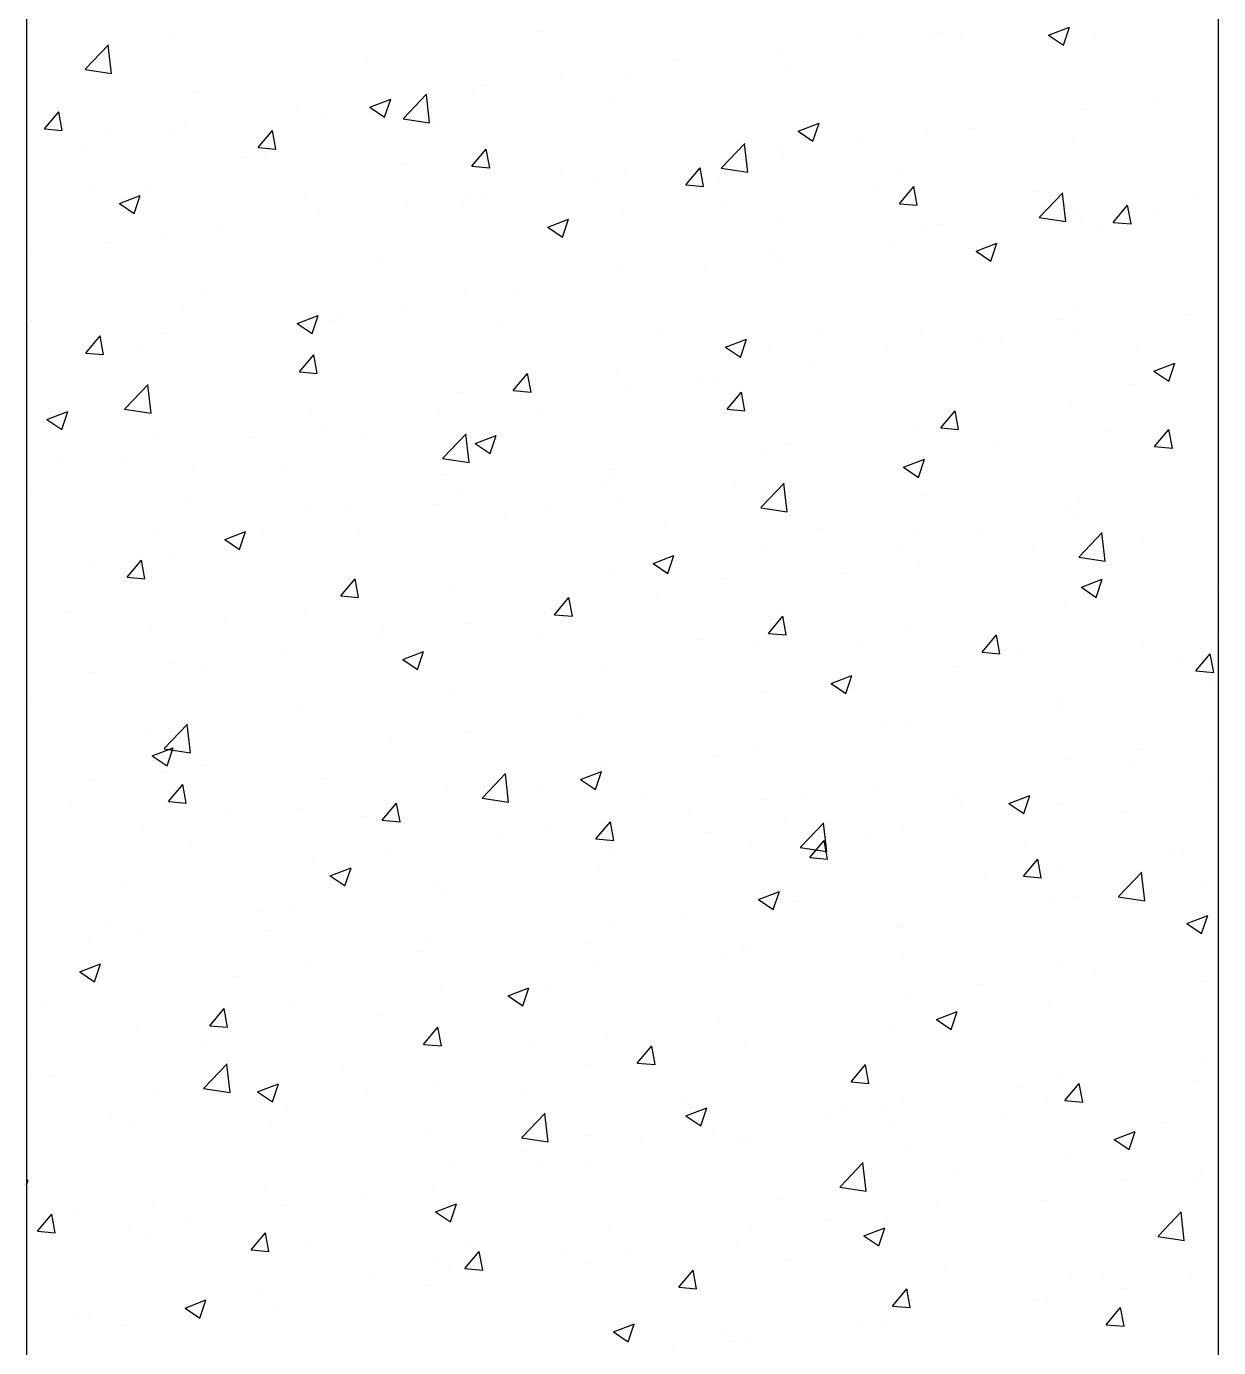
# Model space of a CAD drawing. Header units: millimetres. Extents: x 331487 to 517269, y 198509 to 399936.
# Drawn here: x 419945.7 to 420345.7, y 391562.7 to 392005.9 of the extents above; entities that cross this region are included whole.
import ezdxf

# ---------------------------------------------------------------- set-up
doc = ezdxf.new("R2010")
doc.units = ezdxf.units.MM
doc.header["$MEASUREMENT"] = 0
doc.layers.add('COLUMN', color=6, linetype='Continuous')

msp = doc.modelspace()

# ---------------------------------------------------------------- linework, layer by layer
at = {"layer": 'COLUMN'}
for p, q in [((419945.71, 399936.48), (419945.71, 381283.05)), ((420345.71, 381283.05), (420345.71, 399936.48))]:
    msp.add_line(p, q, dxfattribs=at)
at = {"layer": 'COLUMN', "color": 2, "linetype": 'Continuous'}
for p, q in [((420118.39, 392004.23), (420118.39, 392004.23)), ((420288.66, 392003.04), (420295.67, 392005.73)), ((420293.63, 391999.68), (420295.66, 392005.73)), ((419965.47, 391991.61), (419973.25, 391999.73)), ((419974.27, 391990.14), (419973.16, 391999.64)), ((419994.86, 392002.87), (419994.86, 392002.87)), ((420225.89, 392002.84), (420225.89, 392002.84)), ((420249.29, 392003.96), (420249.29, 392003.96)), ((420251.04, 392004), (420251.04, 392004)), ((420258.99, 392002.29), (420258.99, 392002.29)), ((420288.66, 392003.04), (420293.64, 391999.68)), ((420304.42, 392001.75), (420304.42, 392001.75)), ((420198.78, 391997.56), (420198.78, 391997.56)), ((419965.38, 391991.52), (419974.27, 391990.14)), ((420060.07, 391994.22), (420060.07, 391994.22)), ((420162.73, 391994.52), (420162.73, 391994.52)), ((420200.67, 391992.28), (420200.67, 391992.28)), ((420124.86, 391989.54), (420124.86, 391989.54)), ((420147.44, 391990.52), (420147.44, 391990.52)), ((420001.75, 391984.21), (420001.75, 391984.21)), ((420072.19, 391975.06), (420079.98, 391983.18)), ((420080.99, 391973.59), (420079.89, 391983.09)), ((420095.5, 391983.02), (420095.5, 391983.02)), ((420099.82, 391986.24), (420099.82, 391986.24)), ((420142.35, 391982.27), (420142.35, 391982.27)), ((420036.67, 391977.93), (420036.67, 391977.93)), ((420060.93, 391978.79), (420067.93, 391981.48)), ((420060.93, 391978.79), (420065.9, 391975.44)), ((420065.9, 391975.44), (420067.93, 391981.48)), ((420300.02, 391978.17), (420300.02, 391978.17)), ((420325.64, 391979.99), (420325.64, 391979.99)), ((419951.73, 391971.55), (419956.55, 391977.3)), ((419957.7, 391971.02), (419956.55, 391977.29)), ((420044.99, 391976.62), (420044.99, 391976.62)), ((420072.1, 391974.97), (420080.99, 391973.59)), ((420204.64, 391970.79), (420211.64, 391973.47)), ((420209.61, 391967.43), (420211.64, 391973.47)), ((419951.73, 391971.55), (419957.71, 391971.03)), ((419973.76, 391969.65), (419973.76, 391969.65)), ((419993.65, 391969.58), (419993.65, 391969.58)), ((419998.8, 391972.94), (419998.8, 391972.94)), ((420023.46, 391965.28), (420028.28, 391971.02)), ((420029.43, 391964.75), (420028.27, 391971.02)), ((420084.03, 391972.26), (420084.03, 391972.26)), ((420204.64, 391970.79), (420209.62, 391967.43)), ((420248.08, 391970.67), (420248.08, 391970.67)), ((420262.49, 391971.68), (420262.49, 391971.68)), ((419964.66, 391964.18), (419964.66, 391964.18)), ((420023.46, 391965.28), (420029.43, 391964.76)), ((420095.18, 391959), (420100, 391964.75)), ((420101.16, 391958.47), (420100, 391964.74)), ((420178.91, 391958.51), (420186.7, 391966.63)), ((420187.72, 391957.04), (420186.61, 391966.54)), ((420197.57, 391964.27), (420197.57, 391964.27)), ((420224.61, 391966.69), (420224.61, 391966.69)), ((420297.18, 391967.3), (420297.18, 391967.3)), ((420018.04, 391961.92), (420018.04, 391961.92)), ((420025.72, 391962.25), (420025.72, 391962.25)), ((420199.58, 391963.4), (420199.58, 391963.4)), ((420071.42, 391959.67), (420071.42, 391959.67)), ((420095.18, 391959), (420101.16, 391958.48)), ((420124.8, 391957.41), (420124.8, 391957.41)), ((420146.22, 391957.23), (420146.22, 391957.23)), ((420166.91, 391952.73), (420171.73, 391958.47)), ((420172.88, 391952.2), (420171.73, 391958.47)), ((420178.82, 391958.42), (420187.72, 391957.04)), ((420238.86, 391957.29), (420238.86, 391957.29)), ((419967.4, 391952.24), (419967.4, 391952.24)), ((420136.42, 391955.08), (420136.42, 391955.08)), ((420166.91, 391952.73), (420172.89, 391952.21)), ((420178.18, 391955.16), (420178.18, 391955.16)), ((420231.57, 391952.9), (420231.57, 391952.9)), ((420238.63, 391946.45), (420243.46, 391952.2)), ((420244.61, 391945.92), (420243.45, 391952.19)), ((419976.91, 391946.54), (419983.91, 391949.23)), ((419976.91, 391946.54), (419981.88, 391943.19)), ((419981.88, 391943.18), (419983.9, 391949.23)), ((419985.74, 391950.75), (419985.74, 391950.75)), ((420039.12, 391948.49), (420039.12, 391948.49)), ((420073.52, 391946.8), (420073.52, 391946.8)), ((420094.29, 391949.73), (420094.29, 391949.73)), ((420098.55, 391950.1), (420098.55, 391950.1)), ((420180.54, 391947.27), (420180.54, 391947.27)), ((420238.63, 391946.45), (420244.61, 391945.93)), ((420284.95, 391950.65), (420284.95, 391950.65)), ((420285.64, 391941.96), (420293.43, 391950.08)), ((420294.44, 391940.49), (420293.34, 391949.98)), ((420338.33, 391948.39), (420338.33, 391948.39)), ((420043.77, 391943.33), (420043.77, 391943.33)), ((420092.5, 391946.24), (420092.5, 391946.24)), ((420145.89, 391943.98), (420145.89, 391943.98)), ((420298.8, 391944.88), (420298.8, 391944.88)), ((420310.36, 391940.18), (420315.18, 391945.92)), ((420316.33, 391939.65), (420315.18, 391945.92)), ((420324.37, 391943.85), (420324.37, 391943.85)), ((420010.36, 391938.49), (420010.36, 391938.49)), ((420120.62, 391938.53), (420127.62, 391941.22)), ((420120.62, 391938.53), (420125.59, 391935.18)), ((420125.59, 391935.18), (420127.62, 391941.22)), ((420199.27, 391941.73), (420199.27, 391941.73)), ((420252.65, 391939.47), (420252.65, 391939.47)), ((420285.55, 391941.86), (420294.44, 391940.48)), ((420299.34, 391940.55), (420299.34, 391940.55)), ((420310.36, 391940.18), (420316.34, 391939.66)), ((419972.49, 391933.5), (419972.49, 391933.5)), ((419992.43, 391936.29), (419992.43, 391936.29)), ((420122.23, 391937.26), (420122.23, 391937.26)), ((420246.86, 391937.38), (420246.86, 391937.38)), ((420264.33, 391930.52), (420271.34, 391933.21)), ((420269.3, 391927.17), (420271.33, 391933.21)), ((420306.03, 391937.21), (420306.03, 391937.21)), ((419947.46, 391930.21), (419947.46, 391930.21)), ((420196.35, 391930.98), (420196.35, 391930.98)), ((420236.18, 391932.24), (420236.18, 391932.24)), ((420264.33, 391930.52), (420269.31, 391927.17)), ((420063.91, 391927.25), (420063.91, 391927.25)), ((420198.31, 391927.25), (420198.31, 391927.25)), ((420145.01, 391923.94), (420145.01, 391923.94)), ((420173.27, 391923.96), (420173.27, 391923.96)), ((420005.59, 391917.24), (420005.59, 391917.24)), ((420093.07, 391916.44), (420093.07, 391916.44)), ((420110.12, 391915.64), (420110.12, 391915.64)), ((419998.14, 391911.09), (419998.14, 391911.09)), ((420297.58, 391911.59), (420297.58, 391911.59)), ((419947.27, 391907.23), (419947.27, 391907.23)), ((420036.6, 391906.28), (420043.6, 391908.97)), ((420041.57, 391902.92), (420043.59, 391908.97)), ((420042.56, 391910.04), (420042.56, 391910.04)), ((420047.21, 391907.36), (420047.21, 391907.36)), ((420051.52, 391908.84), (420051.52, 391908.84)), ((420072.24, 391910.66), (420072.24, 391910.66)), ((420104.91, 391906.58), (420104.91, 391906.58)), ((420293.05, 391907.63), (420293.05, 391907.63)), ((420335.94, 391909.39), (420335.94, 391909.39)), ((419965.61, 391896.33), (419970.43, 391902.08)), ((419991.21, 391903), (419991.21, 391903)), ((420036.6, 391906.28), (420041.57, 391902.92)), ((420158.29, 391904.33), (420158.29, 391904.33)), ((420245.65, 391904.1), (420245.65, 391904.1)), ((420298.06, 391904.41), (420298.06, 391904.41)), ((419971.58, 391895.8), (419970.42, 391902.07)), ((419984.06, 391899.05), (419984.06, 391899.05)), ((420180.31, 391898.27), (420187.31, 391900.96)), ((420180.31, 391898.27), (420185.29, 391894.92)), ((420185.28, 391894.91), (420187.31, 391900.96)), ((420195.14, 391897.69), (420195.14, 391897.69)), ((420211.67, 391902.07), (420211.67, 391902.07)), ((420265.05, 391899.82), (420265.05, 391899.82)), ((420273.03, 391901.11), (420273.03, 391901.11)), ((419946.18, 391894.06), (419946.18, 391894.06)), ((419965.61, 391896.33), (419971.58, 391895.81)), ((420037.33, 391890.06), (420042.15, 391895.8)), ((420043.31, 391889.53), (420042.15, 391895.8)), ((420234.73, 391897.62), (420234.73, 391897.62)), ((420318.44, 391897.56), (420318.44, 391897.56)), ((420037.33, 391890.06), (420043.31, 391889.54)), ((420109.06, 391883.78), (420113.88, 391889.53)), ((420115.03, 391883.25), (420113.87, 391889.52)), ((420143.79, 391890.65), (420143.79, 391890.65)), ((420209.87, 391892.8), (420209.87, 391892.8)), ((420324.02, 391890.26), (420331.03, 391892.95)), ((420324.02, 391890.26), (420329, 391886.91)), ((420328.99, 391886.91), (420331.02, 391892.95)), ((419978.72, 391877.65), (419986.51, 391885.77)), ((419987.53, 391876.18), (419986.42, 391885.68)), ((420146.97, 391884.52), (420146.97, 391884.52)), ((420172, 391887.81), (420172, 391887.81)), ((420176.42, 391887.61), (420176.42, 391887.61)), ((420317.01, 391885.67), (420317.01, 391885.67)), ((420091.85, 391883.15), (420091.85, 391883.15)), ((420109.06, 391883.78), (420115.03, 391883.26)), ((420180.78, 391877.51), (420185.6, 391883.25)), ((420186.76, 391876.98), (420185.6, 391883.25)), ((419952.58, 391874.03), (419959.58, 391876.71)), ((419957.55, 391870.67), (419959.57, 391876.71)), ((419978.63, 391877.56), (419987.53, 391876.18)), ((420041.34, 391876.75), (420041.34, 391876.75)), ((420083.81, 391876.2), (420083.81, 391876.2)), ((420118.1, 391877.6), (420118.1, 391877.6)), ((420180.78, 391877.51), (420186.76, 391876.99)), ((420252.51, 391871.23), (420257.33, 391876.98)), ((420258.48, 391870.7), (420257.33, 391876.97)), ((420258.7, 391875.66), (420258.7, 391875.66)), ((420296.37, 391878.3), (420296.37, 391878.3)), ((419952.58, 391874.03), (419957.55, 391870.67)), ((420045.94, 391871.22), (420045.94, 391871.22)), ((420252.51, 391871.23), (420258.49, 391870.71)), ((419990, 391869.71), (419990, 391869.71)), ((420020.9, 391867.92), (420020.9, 391867.92)), ((420059.78, 391867.59), (420059.78, 391867.59)), ((420085.45, 391861.1), (420093.24, 391869.22)), ((420094.25, 391859.63), (420093.15, 391869.12)), ((420096.29, 391866.02), (420103.29, 391868.71)), ((420101.26, 391862.66), (420103.29, 391868.7)), ((420244.43, 391870.81), (420244.43, 391870.81)), ((420309.63, 391869.95), (420309.63, 391869.95)), ((420324.24, 391864.96), (420329.06, 391870.7)), ((420330.21, 391864.43), (420329.05, 391870.7)), ((420096.29, 391866.02), (420101.26, 391862.66)), ((420193.92, 391864.4), (420193.92, 391864.4)), ((420200.38, 391865.65), (420200.38, 391865.65)), ((420271.76, 391864.97), (420271.76, 391864.97)), ((420324.24, 391864.96), (420330.21, 391864.44)), ((419957.75, 391859.6), (419957.75, 391859.6)), ((419978.67, 391859.99), (419978.67, 391859.99)), ((420085.36, 391861), (420094.25, 391859.62)), ((420240, 391858.01), (420247, 391860.7)), ((420240, 391858.01), (420244.98, 391854.65)), ((420244.97, 391854.65), (420247, 391860.7)), ((420246.72, 391861.67), (420246.72, 391861.67)), ((420001.46, 391857.58), (420001.46, 391857.58)), ((420032.05, 391857.74), (420032.05, 391857.74)), ((420085.43, 391855.48), (420085.43, 391855.48)), ((420142.06, 391855.64), (420142.06, 391855.64)), ((420142.58, 391857.36), (420142.58, 391857.36)), ((420183.57, 391853.36), (420183.57, 391853.36)), ((420090.64, 391849.87), (420090.64, 391849.87)), ((420138.82, 391853.23), (420138.82, 391853.23)), ((420192.17, 391844.55), (420199.96, 391852.66)), ((420192.2, 391850.97), (420192.2, 391850.97)), ((420200.97, 391843.07), (420199.87, 391852.57)), ((419946.37, 391848.82), (419946.37, 391848.82)), ((419999.75, 391846.56), (419999.75, 391846.56)), ((420083.74, 391845.63), (420083.74, 391845.63)), ((420120.66, 391845.07), (420120.66, 391845.07)), ((420145.69, 391848.37), (420145.69, 391848.37)), ((420245.58, 391848.72), (420245.58, 391848.72)), ((420295.15, 391845.01), (420295.15, 391845.01)), ((420298.96, 391846.46), (420298.96, 391846.46)), ((420040.13, 391843.46), (420040.13, 391843.46)), ((420053.14, 391844.31), (420053.14, 391844.31)), ((420106.52, 391842.05), (420106.52, 391842.05)), ((420192.08, 391844.45), (420200.98, 391843.07)), ((420296.89, 391840.67), (420296.89, 391840.67)), ((419988.78, 391836.42), (419988.78, 391836.42)), ((420012.27, 391833.76), (420019.27, 391836.45)), ((420017.24, 391830.41), (420019.26, 391836.45)), ((420025.42, 391835.62), (420025.42, 391835.62)), ((420057.5, 391836.76), (420057.5, 391836.76)), ((420159.9, 391839.79), (420159.9, 391839.79)), ((420213.28, 391837.54), (420213.28, 391837.54)), ((420243.21, 391837.52), (420243.21, 391837.52)), ((420298.9, 391827.99), (420306.68, 391836.11)), ((420307.7, 391826.52), (420306.59, 391836.02)), ((420012.27, 391833.76), (420017.24, 391830.41)), ((420019.63, 391831.77), (420019.63, 391831.77)), ((420266.66, 391835.28), (420266.66, 391835.28)), ((420320.05, 391833.03), (420320.05, 391833.03)), ((419979.48, 391821.12), (419984.3, 391826.86)), ((419985.45, 391820.58), (419984.3, 391826.85)), ((419994.6, 391828.48), (419994.6, 391828.48)), ((420155.98, 391825.76), (420162.98, 391828.44)), ((420160.95, 391822.4), (420162.98, 391828.44)), ((420192.7, 391831.11), (420192.7, 391831.11)), ((420238.57, 391830.66), (420238.57, 391830.66)), ((420283.32, 391830.51), (420283.32, 391830.51)), ((420298.81, 391827.9), (420307.7, 391826.52)), ((419967.1, 391825.61), (419967.1, 391825.61)), ((420141.36, 391824.07), (420141.36, 391824.07)), ((420155.98, 391825.76), (420160.95, 391822.4)), ((420245.45, 391825.53), (420245.45, 391825.53)), ((419979.48, 391821.12), (419985.46, 391820.59)), ((420051.21, 391814.84), (420056.03, 391820.59)), ((420057.18, 391814.31), (420056.02, 391820.58)), ((420180.25, 391820.65), (420180.25, 391820.65)), ((420220.41, 391822.23), (420220.41, 391822.23)), ((420299.69, 391817.75), (420306.69, 391820.43)), ((420304.66, 391814.39), (420306.69, 391820.43)), ((420345.28, 391818.77), (420345.28, 391818.77)), ((420051.21, 391814.84), (420057.18, 391814.32)), ((420089.42, 391816.58), (420089.42, 391816.58)), ((420122.93, 391808.57), (420127.75, 391814.31)), ((420128.91, 391808.03), (420127.75, 391814.3)), ((420157.26, 391813.92), (420157.26, 391813.92)), ((420299.69, 391817.75), (420304.67, 391814.39)), ((419958.77, 391809.16), (419958.77, 391809.16)), ((420038.91, 391810.17), (420038.91, 391810.17)), ((420121.93, 391810.63), (420121.93, 391810.63)), ((420293.94, 391811.72), (420293.94, 391811.72)), ((420012.16, 391806.91), (420012.16, 391806.91)), ((420065.54, 391804.65), (420065.54, 391804.65)), ((420094.35, 391805.63), (420094.35, 391805.63)), ((420119.39, 391808.93), (420119.39, 391808.93)), ((420122.93, 391808.57), (420128.91, 391808.04)), ((420194.66, 391802.29), (420199.48, 391808.04)), ((420200.63, 391801.76), (420199.48, 391808.03)), ((419987.57, 391803.13), (419987.57, 391803.13)), ((420063.61, 391800.62), (420063.61, 391800.62)), ((420118.92, 391802.4), (420118.92, 391802.4)), ((420172.3, 391800.14), (420172.3, 391800.14)), ((420194.66, 391802.29), (420200.64, 391801.77)), ((420242, 391804.23), (420242, 391804.23)), ((420266.38, 391796.01), (420271.21, 391801.76)), ((420272.36, 391795.48), (420271.2, 391801.75)), ((420345.2, 391802.68), (420345.2, 391802.68)), ((420031.2, 391797.32), (420031.2, 391797.32)), ((420071.96, 391793.5), (420078.96, 391796.19)), ((420076.93, 391790.15), (420078.95, 391796.19)), ((420191.49, 391797.83), (420191.49, 391797.83)), ((420225.68, 391797.89), (420225.68, 391797.89)), ((420266.38, 391796.01), (420272.36, 391795.49)), ((420320.17, 391799.38), (420320.17, 391799.38)), ((419993.32, 391792.33), (419993.32, 391792.33)), ((420071.96, 391793.5), (420076.93, 391790.15)), ((420279.07, 391795.63), (420279.07, 391795.63)), ((420332.45, 391793.37), (420332.45, 391793.37)), ((420338.11, 391789.74), (420342.93, 391795.48)), ((420344.08, 391789.21), (420342.93, 391795.48)), ((419968.29, 391789.04), (419968.29, 391789.04)), ((420005.29, 391790.61), (420005.29, 391790.61)), ((420140.14, 391790.78), (420140.14, 391790.78)), ((420215.67, 391785.49), (420222.67, 391788.18)), ((420220.64, 391782.14), (420222.67, 391788.18)), ((420257.01, 391791.07), (420257.01, 391791.07)), ((420338.11, 391789.74), (420344.09, 391789.22)), ((420088.21, 391783.29), (420088.21, 391783.29)), ((420194.11, 391782.79), (420194.11, 391782.79)), ((420215.67, 391785.49), (420220.64, 391782.14)), ((420219.14, 391786.08), (420219.14, 391786.08)), ((420344.06, 391785.48), (420344.06, 391785.48)), ((419946.97, 391780.6), (419946.97, 391780.6)), ((420292.72, 391778.44), (420292.72, 391778.44)), ((420292.76, 391781), (420292.76, 391781)), ((420037.69, 391776.88), (420037.69, 391776.88)), ((420130.95, 391774.47), (420130.95, 391774.47)), ((419986.35, 391769.84), (419986.35, 391769.84)), ((419991.98, 391763.69), (419999.77, 391771.8)), ((420000.78, 391762.21), (419999.68, 391771.71)), ((420093.08, 391769.49), (420093.08, 391769.49)), ((420234.44, 391770.99), (420234.44, 391770.99)), ((420240.78, 391770.94), (420240.78, 391770.94)), ((420068.05, 391766.19), (420068.05, 391766.19)), ((419987.93, 391761.25), (419994.94, 391763.94)), ((419987.94, 391761.25), (419992.91, 391757.89)), ((419991.89, 391763.59), (420000.78, 391762.21)), ((419992.9, 391757.89), (419994.93, 391763.94)), ((420176.12, 391760.98), (420176.12, 391760.98)), ((420190.27, 391764.54), (420190.27, 391764.54)), ((420318.9, 391763.24), (420318.9, 391763.24)), ((419992.68, 391755.81), (419992.68, 391755.81)), ((420004.89, 391757.88), (420004.89, 391757.88)), ((420131.65, 391753.24), (420138.65, 391755.93)), ((420136.62, 391749.88), (420138.64, 391755.93)), ((420138.93, 391757.5), (420138.93, 391757.5)), ((420293.86, 391759.94), (420293.86, 391759.94)), ((420316.72, 391759.04), (420316.72, 391759.04)), ((419967.02, 391752.89), (419967.02, 391752.89)), ((419993.36, 391745.9), (419998.18, 391751.64)), ((419999.33, 391745.37), (419998.17, 391751.63)), ((420046.06, 391753.55), (420046.06, 391753.55)), ((420098.71, 391747.13), (420106.49, 391755.25)), ((420107.51, 391745.66), (420106.4, 391755.16)), ((420131.65, 391753.24), (420136.62, 391749.89)), ((420230.71, 391751.63), (420230.71, 391751.63)), ((420342.85, 391752.19), (420342.85, 391752.19)), ((420086.99, 391750), (420086.99, 391750)), ((420098.62, 391747.04), (420107.51, 391745.66)), ((420099.45, 391751.3), (420099.45, 391751.3)), ((420117.8, 391750.97), (420117.8, 391750.97)), ((420152.83, 391749.04), (420152.83, 391749.04)), ((420258.4, 391749.03), (420258.4, 391749.03)), ((420275.36, 391745.23), (420282.36, 391747.92)), ((420280.33, 391741.88), (420282.36, 391747.92)), ((419960.38, 391744.63), (419960.38, 391744.63)), ((419993.36, 391745.9), (419999.33, 391745.37)), ((420036.48, 391743.6), (420036.48, 391743.6)), ((420065.08, 391739.62), (420069.9, 391745.37)), ((420071.06, 391739.09), (420069.9, 391745.36)), ((420167.8, 391743.35), (420167.8, 391743.35)), ((420192.83, 391746.64), (420192.83, 391746.64)), ((420206.21, 391746.79), (420206.21, 391746.79)), ((420259.59, 391744.53), (420259.59, 391744.53)), ((420275.36, 391745.23), (420280.34, 391741.88)), ((420291.5, 391745.15), (420291.5, 391745.15)), ((420013.77, 391742.38), (420013.77, 391742.38)), ((420059.48, 391740.96), (420059.48, 391740.96)), ((420065.08, 391739.62), (420071.06, 391739.1)), ((420067.15, 391740.12), (420067.15, 391740.12)), ((420136.81, 391733.35), (420141.63, 391739.09)), ((420142.78, 391732.82), (420141.63, 391739.08)), ((420200.08, 391739.02), (420200.08, 391739.02)), ((420205.43, 391730.58), (420213.22, 391738.7)), ((420214.23, 391729.11), (420213.13, 391738.61)), ((420312.98, 391742.28), (420312.98, 391742.28)), ((419985.13, 391736.55), (419985.13, 391736.55)), ((420104.65, 391735.03), (420104.65, 391735.03)), ((420120.53, 391737.86), (420120.53, 391737.86)), ((420173.91, 391735.61), (420173.91, 391735.61)), ((420239.57, 391737.65), (420239.57, 391737.65)), ((420001.16, 391730.95), (420001.16, 391730.95)), ((420066.77, 391730.05), (420066.77, 391730.05)), ((420136.81, 391733.35), (420142.79, 391732.82)), ((420189.06, 391731.25), (420189.06, 391731.25)), ((420205.34, 391730.49), (420214.23, 391729.11)), ((420208.53, 391727.07), (420213.35, 391732.82)), ((420214.51, 391726.54), (420213.35, 391732.81)), ((420227.3, 391733.35), (420227.3, 391733.35)), ((420280.68, 391731.1), (420280.68, 391731.1)), ((420041.74, 391726.75), (420041.74, 391726.75)), ((420141.76, 391729.01), (420141.76, 391729.01)), ((420208.53, 391727.07), (420214.51, 391726.55)), ((420280.26, 391720.8), (420285.08, 391726.54)), ((420286.23, 391720.26), (420285.08, 391726.53)), ((420330.46, 391728.78), (420330.46, 391728.78)), ((420334.06, 391728.84), (420334.06, 391728.84)), ((420047.63, 391720.99), (420054.63, 391723.68)), ((420047.63, 391720.99), (420052.6, 391717.63)), ((420052.59, 391717.63), (420054.62, 391723.67)), ((420137.71, 391724.21), (420137.71, 391724.21)), ((420267.56, 391720.5), (420267.56, 391720.5)), ((420280.26, 391720.8), (420286.24, 391720.27)), ((420292.59, 391723.8), (420292.59, 391723.8)), ((420312.15, 391714.03), (420319.94, 391722.15)), ((420320.96, 391712.56), (420319.85, 391722.06)), ((419978.58, 391718.44), (419978.58, 391718.44)), ((420083.45, 391719), (420083.45, 391719)), ((420085.77, 391716.71), (420085.77, 391716.71)), ((420341.63, 391718.9), (420341.63, 391718.9)), ((420191.34, 391712.98), (420198.34, 391715.67)), ((420191.34, 391712.98), (420196.31, 391709.62)), ((420196.31, 391709.62), (420198.34, 391715.67)), ((420204.4, 391712.19), (420204.4, 391712.19)), ((420290.29, 391711.86), (420290.29, 391711.86)), ((420296.59, 391714.04), (420296.59, 391714.04)), ((420312.06, 391713.94), (420320.96, 391712.56)), ((420025.13, 391708.99), (420025.13, 391708.99)), ((420035.26, 391710.31), (420035.26, 391710.31)), ((420166.53, 391707.2), (420166.53, 391707.2)), ((420335.05, 391704.97), (420342.05, 391707.66)), ((420340.02, 391701.61), (420342.05, 391707.66)), ((419972.79, 391704.98), (419972.79, 391704.98)), ((419983.92, 391703.27), (419983.92, 391703.27)), ((420026.17, 391702.72), (420026.17, 391702.72)), ((420141.49, 391703.91), (420141.49, 391703.91)), ((420238.27, 391704.03), (420238.27, 391704.03)), ((420238.35, 391704.36), (420238.35, 391704.36)), ((420335.05, 391704.97), (420340.03, 391701.61)), ((419966.81, 391698.98), (419966.81, 391698.98)), ((420079.55, 391700.47), (420079.55, 391700.47)), ((420132.93, 391698.21), (420132.93, 391698.21)), ((420078.34, 391695.59), (420078.34, 391695.59)), ((420179.95, 391694.02), (420179.95, 391694.02)), ((420186.32, 391695.96), (420186.32, 391695.96)), ((420187.84, 391697.96), (420187.84, 391697.96)), ((419963.6, 391688.73), (419970.61, 391691.42)), ((419968.57, 391685.38), (419970.6, 391691.42)), ((420040.47, 391690.61), (420040.47, 391690.61)), ((420136.5, 391690.92), (420136.5, 391690.92)), ((420239.7, 391693.7), (420239.7, 391693.7)), ((420293.08, 391691.44), (420293.08, 391691.44)), ((420304.16, 391689.34), (420304.16, 391689.34)), ((419963.6, 391688.73), (419968.58, 391685.38)), ((420015.43, 391687.31), (420015.43, 391687.31)), ((420340.42, 391685.61), (420340.42, 391685.61)), ((420084.56, 391683.42), (420084.56, 391683.42)), ((420107.32, 391680.73), (420114.32, 391683.41)), ((420107.32, 391680.73), (420112.29, 391677.37)), ((420112.29, 391677.37), (420114.31, 391683.41)), ((420121.64, 391684.01), (420121.64, 391684.01)), ((420241.25, 391681.06), (420241.25, 391681.06)), ((420266.28, 391684.36), (420266.28, 391684.36)), ((419952.28, 391679), (419952.28, 391679)), ((420007.23, 391670.68), (420012.05, 391676.42)), ((420013.2, 391670.15), (420012.05, 391676.41)), ((420034.05, 391677.02), (420034.05, 391677.02)), ((420289.07, 391678.57), (420289.07, 391678.57)), ((420063.32, 391674), (420063.32, 391674)), ((420178.09, 391672.75), (420178.09, 391672.75)), ((420251.03, 391672.72), (420258.03, 391675.4)), ((420251.03, 391672.72), (420256, 391669.36)), ((420256, 391669.36), (420258.03, 391675.4)), ((419982.7, 391669.98), (419982.7, 391669.98)), ((420007.23, 391670.68), (420013.21, 391670.15)), ((420078.96, 391664.4), (420083.78, 391670.15)), ((420084.93, 391663.87), (420083.77, 391670.14)), ((420140.22, 391667.76), (420140.22, 391667.76)), ((420237.13, 391671.07), (420237.13, 391671.07)), ((420005, 391663.98), (420005, 391663.98)), ((420078.96, 391664.4), (420084.93, 391663.88)), ((420115.19, 391664.47), (420115.19, 391664.47)), ((420150.68, 391658.13), (420155.5, 391663.87)), ((420156.66, 391657.6), (420155.5, 391663.86)), ((420186.62, 391664.67), (420186.62, 391664.67)), ((419946.68, 391653.97), (419946.68, 391653.97)), ((419953.31, 391653.88), (419953.31, 391653.88)), ((420005.24, 391649.72), (420013.03, 391657.84)), ((420014.04, 391648.25), (420012.94, 391657.75)), ((420052.03, 391656.15), (420052.03, 391656.15)), ((420135.28, 391657.63), (420135.28, 391657.63)), ((420150.68, 391658.13), (420156.66, 391657.6)), ((420222.41, 391651.85), (420227.23, 391657.6)), ((420228.38, 391651.32), (420227.23, 391657.59)), ((420292.46, 391654.37), (420292.46, 391654.37)), ((420341, 391658.22), (420341, 391658.22)), ((420005.15, 391649.63), (420014.04, 391648.25)), ((420006.7, 391651.62), (420006.7, 391651.62)), ((420014.16, 391651.16), (420014.16, 391651.16)), ((420023.29, 391648.47), (420030.3, 391651.16)), ((420028.26, 391645.12), (420030.29, 391651.16)), ((420083.34, 391650.13), (420083.34, 391650.13)), ((420222.41, 391651.85), (420228.39, 391651.33)), ((420277.85, 391649.9), (420277.85, 391649.9)), ((420294.13, 391645.58), (420298.96, 391651.32)), ((420300.11, 391645.05), (420298.95, 391651.31)), ((420339.2, 391652.32), (420339.2, 391652.32)), ((419989.12, 391647.87), (419989.12, 391647.87)), ((420023.29, 391648.47), (420028.27, 391645.12)), ((420060.08, 391649.37), (420060.08, 391649.37)), ((420113.46, 391647.11), (420113.46, 391647.11)), ((420287.86, 391645.28), (420287.86, 391645.28)), ((420294.14, 391645.58), (420300.11, 391645.05)), ((420032.83, 391643.73), (420032.83, 391643.73)), ((420111.96, 391633.17), (420119.75, 391641.29)), ((420120.77, 391631.7), (420119.66, 391641.2)), ((420166.84, 391644.86), (420166.84, 391644.86)), ((420167.01, 391640.46), (420174.01, 391643.15)), ((420171.98, 391637.11), (420174, 391643.15)), ((420214.94, 391641.62), (420214.94, 391641.62)), ((420220.22, 391642.6), (420220.22, 391642.6)), ((420234.14, 391644.36), (420234.14, 391644.36)), ((420239.98, 391644.92), (420239.98, 391644.92)), ((419974.4, 391640.45), (419974.4, 391640.45)), ((419981.49, 391636.69), (419981.49, 391636.69)), ((420027.78, 391638.19), (420027.78, 391638.19)), ((420167.01, 391640.46), (420171.98, 391637.11)), ((420235.92, 391637.78), (420235.92, 391637.78)), ((420273.61, 391640.34), (420273.61, 391640.34)), ((420326.99, 391638.09), (420326.99, 391638.09)), ((420081.16, 391635.93), (420081.16, 391635.93)), ((420111.87, 391633.08), (420120.77, 391631.7)), ((420134.55, 391633.68), (420134.55, 391633.68)), ((420151.79, 391633.31), (420151.79, 391633.31)), ((420175.83, 391634.35), (420175.83, 391634.35)), ((420310.72, 391632.46), (420317.72, 391635.14)), ((420310.72, 391632.46), (420315.69, 391629.1)), ((420315.69, 391629.1), (420317.72, 391635.14)), ((420316.42, 391632.41), (420316.42, 391632.41)), ((420113.91, 391628.32), (420113.91, 391628.32)), ((420185.41, 391631.38), (420185.41, 391631.38)), ((420187.93, 391631.42), (420187.93, 391631.42)), ((420241.31, 391629.17), (420241.31, 391629.17)), ((420088.88, 391625.02), (420088.88, 391625.02)), ((420117.51, 391624.34), (420117.51, 391624.34)), ((420134.06, 391624.34), (420134.06, 391624.34)), ((420218.69, 391616.62), (420226.48, 391624.74)), ((420227.49, 391615.15), (420226.38, 391624.64)), ((420294.69, 391626.91), (420294.69, 391626.91)), ((419945.71, 391618.69), (419946.27, 391618.91)), ((419945.71, 391617.23), (419946.27, 391618.91)), ((420258.11, 391622.4), (420258.11, 391622.4)), ((420314.7, 391618.78), (420314.7, 391618.78)), ((420337.98, 391619.03), (420337.98, 391619.03)), ((420339.73, 391622.07), (420339.73, 391622.07)), ((420025.72, 391616.71), (420025.72, 391616.71)), ((420059.19, 391614.33), (420059.19, 391614.33)), ((420082.13, 391616.84), (420082.13, 391616.84)), ((420218.6, 391616.52), (420227.49, 391615.15)), ((419987.85, 391611.72), (419987.85, 391611.72)), ((420031.61, 391610.44), (420031.61, 391610.44)), ((420082.98, 391608.21), (420089.99, 391610.9)), ((420087.95, 391604.85), (420089.98, 391610.9)), ((420199.79, 391612.39), (420199.79, 391612.39)), ((420251.54, 391610.46), (420251.54, 391610.46)), ((420286.64, 391611.99), (420286.64, 391611.99)), ((419949.38, 391601.73), (419954.2, 391607.48)), ((419955.35, 391601.2), (419954.2, 391607.47)), ((419962.82, 391608.43), (419962.82, 391608.43)), ((420082.99, 391608.21), (420087.96, 391604.86)), ((420213.67, 391605.47), (420213.67, 391605.47)), ((420325.41, 391600.07), (420333.2, 391608.18)), ((420334.21, 391598.6), (420333.11, 391608.09)), ((419949.38, 391601.73), (419955.36, 391601.21)), ((419980.27, 391603.4), (419980.27, 391603.4)), ((419986.8, 391600.79), (419986.8, 391600.79)), ((420000.87, 391604.32), (420000.87, 391604.32)), ((420021.11, 391595.46), (420025.93, 391601.2)), ((420027.08, 391594.93), (420025.92, 391601.2)), ((420141.47, 391602.38), (420141.47, 391602.38)), ((420188.63, 391602.18), (420188.63, 391602.18)), ((420226.7, 391600.2), (420233.7, 391602.89)), ((420231.67, 391596.85), (420233.69, 391602.89)), ((420234.7, 391604.49), (420234.7, 391604.49)), ((420040.18, 391598.54), (420040.18, 391598.54)), ((420093.57, 391596.28), (420093.57, 391596.28)), ((420184.19, 391598.09), (420184.19, 391598.09)), ((420226.7, 391600.2), (420231.67, 391596.85)), ((420325.32, 391599.97), (420334.22, 391598.59)), ((420021.11, 391595.46), (420027.08, 391594.94)), ((420083.15, 391592.37), (420083.15, 391592.37)), ((420092.83, 391589.18), (420097.65, 391594.93)), ((420098.81, 391588.65), (420097.65, 391594.92)), ((420125.48, 391593.86), (420125.48, 391593.86)), ((420146.95, 391594.02), (420146.95, 391594.02)), ((420087.61, 391588.88), (420087.61, 391588.88)), ((420092.83, 391589.18), (420098.81, 391588.66)), ((420132.85, 391591.05), (420132.85, 391591.05)), ((420164.56, 391582.91), (420169.38, 391588.65)), ((420170.53, 391582.38), (420169.38, 391588.64)), ((420200.33, 391591.77), (420200.33, 391591.77)), ((420253.71, 391589.51), (420253.71, 391589.51)), ((420296.3, 391587.41), (420296.3, 391587.41)), ((420062.57, 391585.58), (420062.57, 391585.58)), ((420080.91, 391583.55), (420080.91, 391583.55)), ((420307.09, 391587.26), (420307.09, 391587.26)), ((420336.77, 391585.74), (420336.77, 391585.74)), ((419998.96, 391575.96), (420005.96, 391578.65)), ((420003.93, 391572.6), (420005.96, 391578.64)), ((420024.83, 391582.36), (420024.83, 391582.36)), ((420164.56, 391582.91), (420170.54, 391582.38)), ((420236.28, 391576.63), (420241.1, 391582.38)), ((420242.26, 391576.1), (420241.1, 391582.37)), ((420285.43, 391578.7), (420285.43, 391578.7)), ((420288.39, 391579.33), (420288.39, 391579.33)), ((420313.42, 391582.63), (420313.42, 391582.63)), ((419998.96, 391575.96), (420003.94, 391572.6)), ((419999.42, 391577.27), (419999.42, 391577.27)), ((420030.4, 391577.15), (420030.4, 391577.15)), ((420236.28, 391576.63), (420242.26, 391576.11)), ((420237.98, 391577.4), (420237.98, 391577.4)), ((420308.01, 391570.36), (420312.83, 391576.1)), ((420313.98, 391569.83), (420312.83, 391576.09)), ((419961.54, 391572.28), (419961.54, 391572.28)), ((419966.51, 391572.35), (419966.51, 391572.35)), ((419979.06, 391570.11), (419979.06, 391570.11)), ((420142.68, 391567.95), (420149.68, 391570.64)), ((420147.64, 391564.59), (420149.67, 391570.64)), ((420225.24, 391571.02), (420225.24, 391571.02)), ((420233.49, 391571.2), (420233.49, 391571.2)), ((420308.01, 391570.36), (420313.99, 391569.83)), ((420142.68, 391567.95), (420147.65, 391564.59)), ((420179.66, 391567.39), (420179.66, 391567.39)), ((420187.36, 391566.03), (420187.36, 391566.03)), ((420162.33, 391562.74), (420162.33, 391562.74)), ((420182.98, 391564.8), (420182.98, 391564.8))]:
    msp.add_line(p, q, dxfattribs=at)

doc.saveas('drawing.dxf')
